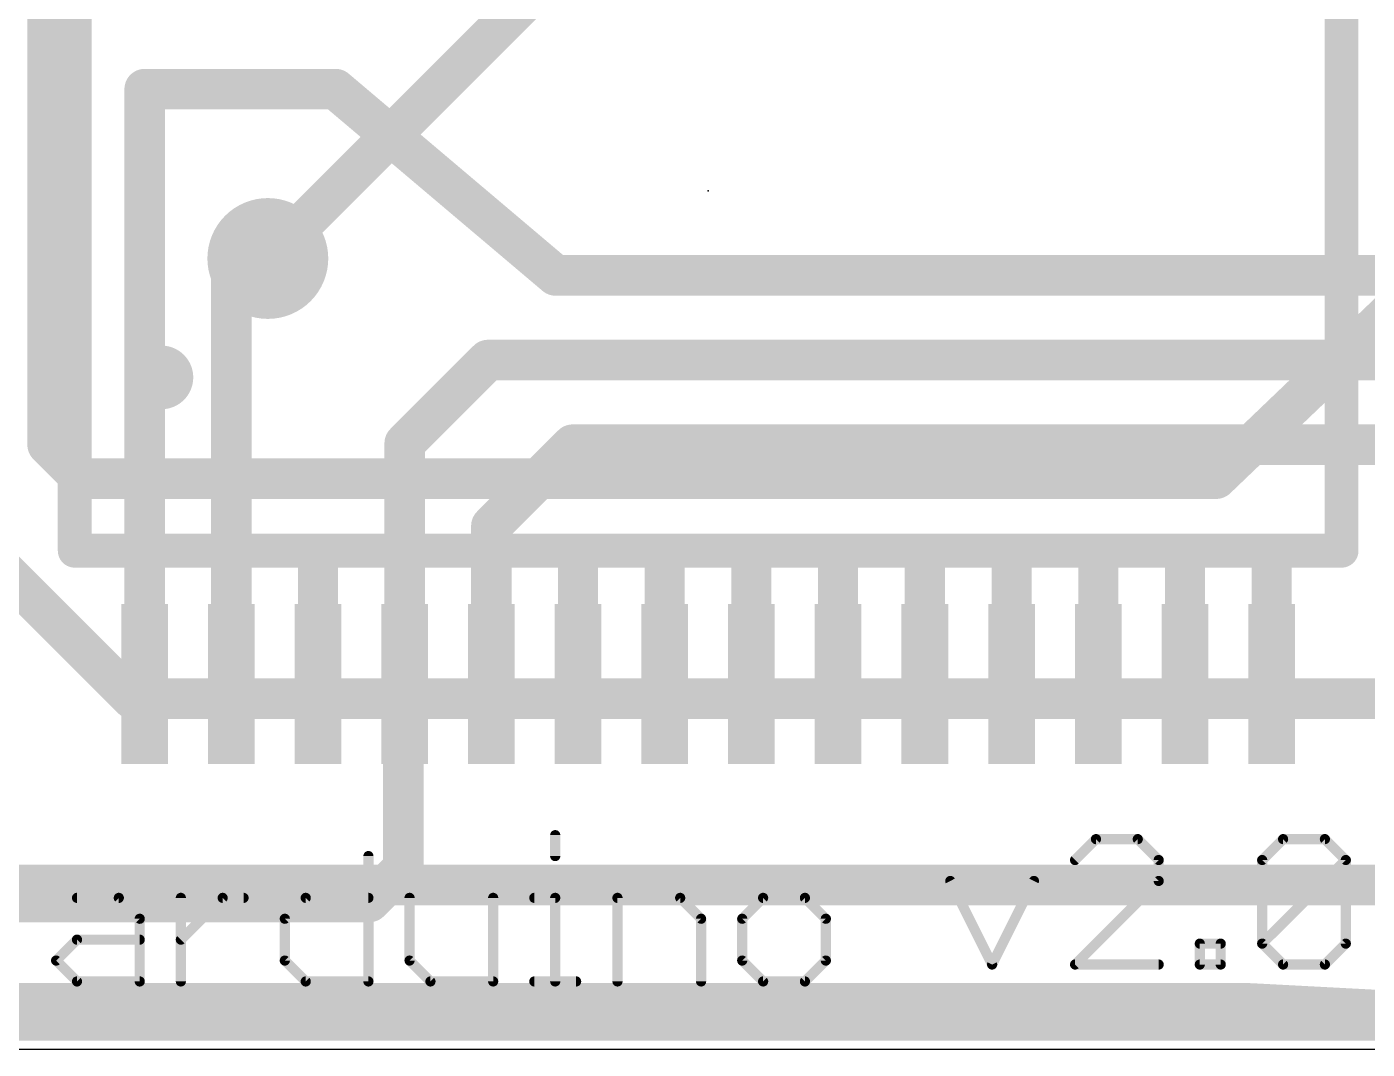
# Model space of a CAD drawing. Extents: x -0.4 to 69.7, y 0.1 to 20.6.
# Drawn here: x 11.4 to 21.45, y 0.17 to 7.83 of the extents above; entities that cross this region are included whole.
import ezdxf

# ---------------------------------------------------------------- set-up
doc = ezdxf.new("R2010")
doc.units = 0
for name, color, linetype in [('1', 12, 'CONTINUOUS'), ('16', 132, 'CONTINUOUS'), ('18', 110, 'CONTINUOUS'), ('20', 53, 'CONTINUOUS'), ('21', 253, 'CONTINUOUS'), ('23', 53, 'CONTINUOUS'), ('51', 253, 'CONTINUOUS')]:
    doc.layers.add(name, color=color, linetype=linetype)

# ---------------------------------------------------------------- blocks, each defined once
blk = doc.blocks.new('RECT')
blk.add_solid([(-0.5, -0.5), (0.5, -0.5), (-0.5, 0.5), (0.5, 0.5)])
blk = doc.blocks.new('ROUNDV')
at = {"const_width": 0.5}
blk.add_lwpolyline([(0, -0.25, 1), (0, 0.25, 1), (0, -0.25)], format="xyb", dxfattribs=at)

msp = doc.modelspace()

# ---------------------------------------------------------------- linework, layer by layer
at = {"layer": '1', "const_width": 0.3048}
for points in [[(12.285, 2.904), (12.285, 7.366)], [(12.285, 7.366), (13.716, 7.366)], [(13.716, 7.366), (15.367, 5.969)], [(12.935, 2.904), (12.935, 6.096)], [(12.935, 6.096), (13.208, 6.096)], [(15.367, 5.969), (24.003, 5.969)], [(14.235, 4.71), (14.859, 5.334)], [(14.859, 5.334), (24.257, 5.334)], [(14.235, 2.904), (14.235, 4.71)], [(14.885, 4.09), (15.494, 4.699)], [(15.494, 4.699), (24.511, 4.699)], [(14.885, 2.904), (14.885, 4.09)], [(14.224, 2.893), (14.235, 2.904)], [(14.224, 1.524), (14.224, 2.893)], [(13.97, 1.27), (14.224, 1.524)], [(10.779, 1.27), (13.97, 1.27)], [(0.127, 0.508), (20.574, 0.508)], [(20.574, 0.508), (22.987, 0.381)]]:
    msp.add_lwpolyline(points, dxfattribs=at)
at = {"layer": '1', "const_width": 0.1524}
for points in [[(12.3612, 7.366, 1), (12.2088, 7.366)], [(12.285, 7.4422, 1), (12.285, 7.2898)], [(13.7652, 7.4242, 1), (13.6668, 7.3078)], [(13.716, 7.2898, 1), (13.716, 7.4422)], [(13.0112, 6.096, 1), (12.8588, 6.096)], [(12.935, 6.1722, 1), (12.935, 6.0198)], [(13.208, 6.0198, 1), (13.208, 6.1722)], [(15.367, 6.0452, 1), (15.367, 5.8928)], [(15.3178, 5.9108, 1), (15.4162, 6.0272)], [(14.859, 5.4102, 1), (14.859, 5.2578)], [(14.9129, 5.2801, 1), (14.8051, 5.3879)], [(14.3112, 4.71, 1), (14.1588, 4.71)], [(14.1811, 4.7639, 1), (14.2889, 4.6561)], [(15.494, 4.7752, 1), (15.494, 4.6228)], [(15.5479, 4.6451, 1), (15.4401, 4.7529)], [(14.9612, 4.09, 1), (14.8088, 4.09)], [(14.8311, 4.1439, 1), (14.9389, 4.0361)], [(14.3002, 2.893, 1), (14.1478, 2.893)], [(14.1701, 2.9469, 1), (14.2779, 2.8391)], [(14.2889, 2.8501, 1), (14.1811, 2.9579)], [(12.2088, 2.904, 1), (12.3612, 2.904)], [(12.8588, 2.904, 1), (13.0112, 2.904)], [(14.1588, 2.904, 1), (14.3112, 2.904)], [(14.8088, 2.904, 1), (14.9612, 2.904)], [(14.2779, 1.4701, 1), (14.1701, 1.5779)], [(14.1478, 1.524, 1), (14.3002, 1.524)], [(13.97, 1.1938, 1), (13.97, 1.3462)], [(13.9161, 1.3239, 1), (14.0239, 1.2161)], [(20.578, 0.5841, 1), (20.57, 0.4319)], [(20.574, 0.4318, 1), (20.574, 0.5842)]]:
    msp.add_lwpolyline(points, format="xyb", dxfattribs=at)
at = {"layer": '16', "const_width": 0.3048}
for points in [[(11.557, 4.699), (11.557, 11.557)], [(13.208, 6.096), (16.002, 8.89)], [(23.368, 7.366), (20.32, 4.445)], [(12.192, 2.794), (9.017, 5.969)], [(11.811, 4.445), (11.557, 4.699)], [(20.32, 4.445), (11.811, 4.445)], [(12.192, 2.794), (34.798, 2.794)], [(9.017, 1.397), (24.13, 1.397)], [(69.469, 0.381), (-0.254, 0.381)]]:
    msp.add_lwpolyline(points, dxfattribs=at)
at = {"layer": '16', "const_width": 0.1524}
for points in [[(13.1541, 6.1499, 1), (13.2619, 6.0421)], [(11.6109, 4.7529, 1), (11.5031, 4.6451)], [(11.4808, 4.699, 1), (11.6332, 4.699)], [(11.811, 4.5212, 1), (11.811, 4.3688)], [(11.7571, 4.3911, 1), (11.8649, 4.4989)], [(20.2673, 4.5, 1), (20.3727, 4.39)], [(20.32, 4.3688, 1), (20.32, 4.5212)], [(12.192, 2.8702, 1), (12.192, 2.7178)], [(12.1381, 2.7401, 1), (12.2459, 2.8479)]]:
    msp.add_lwpolyline(points, format="xyb", dxfattribs=at)
at = {"layer": '20'}
msp.add_line((0.132, 0.165), (69.581, 0.165), dxfattribs=at)
at = {"layer": '21'}
for points, const_width in [([(11.76, 9.304), (11.76, 3.904)], 0.254), ([(21.26, 3.904), (21.26, 9.304)], 0.254), ([(11.76, 3.904), (21.26, 3.904)], 0.254), ([(15.3631, 1.7705), (15.3631, 1.6137)], 0.0762), ([(19.4184, 1.7407), (19.2616, 1.5839)], 0.0762), ([(19.7319, 1.7407), (19.4184, 1.7407)], 0.0762), ([(19.8887, 1.5839), (19.7319, 1.7407)], 0.0762), ([(20.6649, 1.5839), (20.8217, 1.7407)], 0.0762), ([(20.8217, 1.7407), (21.1352, 1.7407)], 0.0762), ([(21.1352, 1.7407), (21.292, 1.5839)], 0.0762), ([(13.9624, 1.6137), (13.9624, 0.6731)], 0.0762), ([(19.8887, 1.4272), (19.8887, 1.5839)], 0.0762), ([(20.6649, 0.9569), (20.6649, 1.5839)], 0.0762), ([(20.6649, 0.9569), (21.292, 1.5839)], 0.0762), ([(21.292, 1.5839), (21.292, 0.9569)], 0.0762), ([(18.3261, 1.4272), (18.6396, 0.8001)], 0.0762), ([(18.6396, 0.8001), (18.9532, 1.4272)], 0.0762), ([(19.2616, 0.8001), (19.8887, 1.4272)], 0.0762), ([(11.777, 1.3002), (12.0905, 1.3002)], 0.0762), ([(12.0905, 1.3002), (12.2473, 1.1434)], 0.0762), ([(12.5557, 0.6731), (12.5557, 1.3002)], 0.0762), ([(12.5557, 0.9866), (12.8693, 1.3002)], 0.0762), ([(12.8693, 1.3002), (13.026, 1.3002)], 0.0762), ([(13.3353, 1.1434), (13.4921, 1.3002)], 0.0762), ([(13.4921, 1.3002), (13.9624, 1.3002)], 0.0762), ([(14.2708, 1.3002), (14.2708, 0.8299)], 0.0762), ([(14.8979, 0.6731), (14.8979, 1.3002)], 0.0762), ([(15.2064, 1.3002), (15.3631, 1.3002)], 0.0762), ([(15.3631, 1.3002), (15.3631, 0.6731)], 0.0762), ([(15.83, 0.6731), (15.83, 1.3002)], 0.0762), ([(15.83, 1.3002), (16.3003, 1.3002)], 0.0762), ([(16.3003, 1.3002), (16.4571, 1.1434)], 0.0762), ([(16.9223, 1.3002), (16.7656, 1.1434)], 0.0762), ([(17.2359, 1.3002), (16.9223, 1.3002)], 0.0762), ([(17.3926, 1.1434), (17.2359, 1.3002)], 0.0762), ([(12.2473, 1.1434), (12.2473, 0.6731)], 0.0762), ([(13.3353, 0.8299), (13.3353, 1.1434)], 0.0762), ([(16.4571, 1.1434), (16.4571, 0.6731)], 0.0762), ([(16.7656, 1.1434), (16.7656, 0.8299)], 0.0762), ([(17.3926, 0.8299), (17.3926, 1.1434)], 0.0762), ([(11.6202, 0.8299), (11.777, 0.9866)], 0.0762), ([(11.777, 0.9866), (12.2473, 0.9866)], 0.0762), ([(20.1971, 0.8001), (20.1971, 0.9569)], 0.0762), ([(20.1971, 0.9569), (20.3539, 0.9569)], 0.0762), ([(20.3539, 0.9569), (20.3539, 0.8001)], 0.0762), ([(20.8217, 0.8001), (20.6649, 0.9569)], 0.0762), ([(21.292, 0.9569), (21.1352, 0.8001)], 0.0762), ([(11.777, 0.6731), (11.6202, 0.8299)], 0.0762), ([(13.4921, 0.6731), (13.3353, 0.8299)], 0.0762), ([(14.2708, 0.8299), (14.4276, 0.6731)], 0.0762), ([(16.7656, 0.8299), (16.9223, 0.6731)], 0.0762), ([(17.2359, 0.6731), (17.3926, 0.8299)], 0.0762), ([(19.8887, 0.8001), (19.2616, 0.8001)], 0.0762), ([(20.3539, 0.8001), (20.1971, 0.8001)], 0.0762), ([(21.1352, 0.8001), (20.8217, 0.8001)], 0.0762), ([(12.2473, 0.6731), (11.777, 0.6731)], 0.0762), ([(13.9624, 0.6731), (13.4921, 0.6731)], 0.0762), ([(14.4276, 0.6731), (14.8979, 0.6731)], 0.0762), ([(15.2064, 0.6731), (15.5199, 0.6731)], 0.0762), ([(16.9223, 0.6731), (17.2359, 0.6731)], 0.0762)]:
    msp.add_lwpolyline(points, dxfattribs=dict(at, const_width=const_width))
for points, const_width in [([(12.41, 5.0922, 1), (12.41, 5.3158, 1), (12.41, 5.0922)], 0.254), ([(11.76, 3.9675, 1), (11.76, 3.8405)], 0.127), ([(21.26, 3.8405, 1), (21.26, 3.9675)], 0.127), ([(11.6965, 3.904, 1), (11.8235, 3.904)], 0.127), ([(21.1965, 3.904, 1), (21.3235, 3.904)], 0.127), ([(15.3822, 1.7705, 1), (15.3441, 1.7705)], 0.0381), ([(19.4184, 1.7598, 1), (19.4184, 1.7217)], 0.0381), ([(19.4319, 1.7272, 1), (19.4049, 1.7542)], 0.0381), ([(19.7454, 1.7542, 1), (19.7184, 1.7272)], 0.0381), ([(19.7319, 1.7217, 1), (19.7319, 1.7598)], 0.0381), ([(20.8217, 1.7598, 1), (20.8217, 1.7217)], 0.0381), ([(20.8351, 1.7272, 1), (20.8082, 1.7542)], 0.0381), ([(21.1487, 1.7542, 1), (21.1217, 1.7272)], 0.0381), ([(21.1352, 1.7217, 1), (21.1352, 1.7598)], 0.0381), ([(13.9814, 1.6137, 1), (13.9433, 1.6137)], 0.0381), ([(15.3441, 1.6137, 1), (15.3822, 1.6137)], 0.0381), ([(19.2481, 1.5974, 1), (19.2751, 1.5705)], 0.0381), ([(19.9077, 1.5839, 1), (19.8696, 1.5839)], 0.0381), ([(19.8752, 1.5705, 1), (19.9022, 1.5974)], 0.0381), ([(20.6839, 1.5839, 1), (20.6458, 1.5839)], 0.0381), ([(20.6514, 1.5974, 1), (20.6784, 1.5705)], 0.0381), ([(21.311, 1.5839, 1), (21.2729, 1.5839)], 0.0381), ([(21.3054, 1.5705, 1), (21.2785, 1.5974)], 0.0381), ([(21.2785, 1.5705, 1), (21.3054, 1.5974)], 0.0381), ([(18.3431, 1.4357, 1), (18.3091, 1.4186)], 0.0381), ([(18.9702, 1.4186, 1), (18.9361, 1.4357)], 0.0381), ([(19.8696, 1.4272, 1), (19.9077, 1.4272)], 0.0381), ([(19.9022, 1.4137, 1), (19.8752, 1.4406)], 0.0381), ([(11.777, 1.3192, 1), (11.777, 1.2811)], 0.0381), ([(12.104, 1.3136, 1), (12.077, 1.2867)], 0.0381), ([(12.0905, 1.2811, 1), (12.0905, 1.3192)], 0.0381), ([(12.5748, 1.3002, 1), (12.5367, 1.3002)], 0.0381), ([(12.8693, 1.3192, 1), (12.8693, 1.2811)], 0.0381), ([(12.8827, 1.2867, 1), (12.8558, 1.3136)], 0.0381), ([(13.026, 1.2811, 1), (13.026, 1.3192)], 0.0381), ([(13.4921, 1.3192, 1), (13.4921, 1.2811)], 0.0381), ([(13.5056, 1.2867, 1), (13.4786, 1.3136)], 0.0381), ([(13.9624, 1.2811, 1), (13.9624, 1.3192)], 0.0381), ([(14.2899, 1.3002, 1), (14.2518, 1.3002)], 0.0381), ([(14.917, 1.3002, 1), (14.8789, 1.3002)], 0.0381), ([(15.2064, 1.3192, 1), (15.2064, 1.2811)], 0.0381), ([(15.3822, 1.3002, 1), (15.3441, 1.3002)], 0.0381), ([(15.3631, 1.2811, 1), (15.3631, 1.3192)], 0.0381), ([(15.8491, 1.3002, 1), (15.811, 1.3002)], 0.0381), ([(15.83, 1.3192, 1), (15.83, 1.2811)], 0.0381), ([(16.3138, 1.3136, 1), (16.2869, 1.2867)], 0.0381), ([(16.3003, 1.2811, 1), (16.3003, 1.3192)], 0.0381), ([(16.9223, 1.3192, 1), (16.9223, 1.2811)], 0.0381), ([(16.9358, 1.2867, 1), (16.9089, 1.3136)], 0.0381), ([(17.2493, 1.3136, 1), (17.2224, 1.2867)], 0.0381), ([(17.2359, 1.2811, 1), (17.2359, 1.3192)], 0.0381), ([(12.2663, 1.1434, 1), (12.2282, 1.1434)], 0.0381), ([(12.2338, 1.1299, 1), (12.2608, 1.1569)], 0.0381), ([(13.3219, 1.1569, 1), (13.3488, 1.1299)], 0.0381), ([(13.3544, 1.1434, 1), (13.3163, 1.1434)], 0.0381), ([(16.4762, 1.1434, 1), (16.4381, 1.1434)], 0.0381), ([(16.4436, 1.1299, 1), (16.4706, 1.1569)], 0.0381), ([(16.7521, 1.1569, 1), (16.779, 1.1299)], 0.0381), ([(16.7846, 1.1434, 1), (16.7465, 1.1434)], 0.0381), ([(17.4117, 1.1434, 1), (17.3736, 1.1434)], 0.0381), ([(17.3792, 1.1299, 1), (17.4061, 1.1569)], 0.0381), ([(11.777, 1.0057, 1), (11.777, 0.9676)], 0.0381), ([(11.7904, 0.9732, 1), (11.7635, 1.0001)], 0.0381), ([(12.2473, 0.9676, 1), (12.2473, 1.0057)], 0.0381), ([(12.5423, 1.0001, 1), (12.5692, 0.9732)], 0.0381), ([(20.1971, 0.9759, 1), (20.1971, 0.9378)], 0.0381), ([(20.2162, 0.9569, 1), (20.1781, 0.9569)], 0.0381), ([(20.373, 0.9569, 1), (20.3349, 0.9569)], 0.0381), ([(20.3539, 0.9378, 1), (20.3539, 0.9759)], 0.0381), ([(20.6784, 0.9703, 1), (20.6514, 0.9434)], 0.0381), ([(20.6514, 0.9703, 1), (20.6784, 0.9434)], 0.0381), ([(20.6458, 0.9569, 1), (20.6839, 0.9569)], 0.0381), ([(21.2729, 0.9569, 1), (21.311, 0.9569)], 0.0381), ([(21.3054, 0.9434, 1), (21.2785, 0.9703)], 0.0381), ([(11.6337, 0.8433, 1), (11.6067, 0.8164)], 0.0381), ([(11.6067, 0.8433, 1), (11.6337, 0.8164)], 0.0381), ([(13.3488, 0.8433, 1), (13.3219, 0.8164)], 0.0381), ([(13.3163, 0.8299, 1), (13.3544, 0.8299)], 0.0381), ([(14.2518, 0.8299, 1), (14.2899, 0.8299)], 0.0381), ([(14.2843, 0.8433, 1), (14.2574, 0.8164)], 0.0381), ([(16.779, 0.8433, 1), (16.7521, 0.8164)], 0.0381), ([(16.7465, 0.8299, 1), (16.7846, 0.8299)], 0.0381), ([(17.3736, 0.8299, 1), (17.4117, 0.8299)], 0.0381), ([(17.4061, 0.8164, 1), (17.3792, 0.8433)], 0.0381), ([(18.6226, 0.8086, 1), (18.6567, 0.7916)], 0.0381), ([(18.6226, 0.7916, 1), (18.6567, 0.8086)], 0.0381), ([(19.2616, 0.8192, 1), (19.2616, 0.7811)], 0.0381), ([(19.2481, 0.8136, 1), (19.2751, 0.7866)], 0.0381), ([(19.8887, 0.7811, 1), (19.8887, 0.8192)], 0.0381), ([(20.1971, 0.8192, 1), (20.1971, 0.7811)], 0.0381), ([(20.1781, 0.8001, 1), (20.2162, 0.8001)], 0.0381), ([(20.3349, 0.8001, 1), (20.373, 0.8001)], 0.0381), ([(20.3539, 0.7811, 1), (20.3539, 0.8192)], 0.0381), ([(20.8217, 0.8192, 1), (20.8217, 0.7811)], 0.0381), ([(20.8082, 0.7866, 1), (20.8351, 0.8136)], 0.0381), ([(21.1217, 0.8136, 1), (21.1487, 0.7866)], 0.0381), ([(21.1352, 0.7811, 1), (21.1352, 0.8192)], 0.0381), ([(11.777, 0.6922, 1), (11.777, 0.6541)], 0.0381), ([(11.7635, 0.6596, 1), (11.7904, 0.6866)], 0.0381), ([(12.2473, 0.6541, 1), (12.2473, 0.6922)], 0.0381), ([(13.4921, 0.6922, 1), (13.4921, 0.6541)], 0.0381), ([(13.4786, 0.6596, 1), (13.5056, 0.6866)], 0.0381), ([(13.9624, 0.6541, 1), (13.9624, 0.6922)], 0.0381), ([(14.4276, 0.6922, 1), (14.4276, 0.6541)], 0.0381), ([(14.4141, 0.6596, 1), (14.4411, 0.6866)], 0.0381), ([(14.8979, 0.6541, 1), (14.8979, 0.6922)], 0.0381), ([(15.2064, 0.6922, 1), (15.2064, 0.6541)], 0.0381), ([(15.5199, 0.6541, 1), (15.5199, 0.6922)], 0.0381), ([(16.9223, 0.6922, 1), (16.9223, 0.6541)], 0.0381), ([(16.9089, 0.6596, 1), (16.9358, 0.6866)], 0.0381), ([(17.2224, 0.6866, 1), (17.2493, 0.6596)], 0.0381), ([(17.2359, 0.6541, 1), (17.2359, 0.6922)], 0.0381), ([(12.2282, 0.6731, 1), (12.2663, 0.6731)], 0.0381), ([(12.5367, 0.6731, 1), (12.5748, 0.6731)], 0.0381), ([(13.9433, 0.6731, 1), (13.9814, 0.6731)], 0.0381), ([(14.8789, 0.6731, 1), (14.917, 0.6731)], 0.0381), ([(15.3441, 0.6731, 1), (15.3822, 0.6731)], 0.0381), ([(15.811, 0.6731, 1), (15.8491, 0.6731)], 0.0381), ([(16.4381, 0.6731, 1), (16.4762, 0.6731)], 0.0381)]:
    msp.add_lwpolyline(points, format="xyb", dxfattribs=dict(at, const_width=const_width))
at = {"layer": '23'}
msp.add_point((16.51, 6.604), dxfattribs=at)

# ---------------------------------------------------------------- block references
at = {"layer": '1', "xscale": 0.35, "yscale": 1.2}
for p in [(12.285, 2.904), (12.935, 2.904), (13.585, 2.904), (14.235, 2.904), (14.885, 2.904), (15.535, 2.904), (16.185, 2.904), (16.835, 2.904), (17.485, 2.904), (18.135, 2.904), (18.785, 2.904), (19.435, 2.904), (20.085, 2.904), (20.735, 2.904)]:
    msp.add_blockref('RECT', p, dxfattribs=at)
at = {"layer": '18', "xscale": 0.9064, "yscale": 0.9064}
msp.add_blockref('ROUNDV', (13.208, 6.096), dxfattribs=at)
msp.add_blockref('ROUNDV', (13.208, 6.096), dxfattribs=at)
at = {"layer": '51', "xscale": 0.3, "yscale": 1.05}
for p in [(12.285, 3.279), (12.935, 3.279), (13.585, 3.279), (14.235, 3.279), (14.885, 3.279), (15.535, 3.279), (16.185, 3.279), (16.835, 3.279), (17.485, 3.279), (18.135, 3.279), (18.785, 3.279), (19.435, 3.279), (20.085, 3.279), (20.735, 3.279)]:
    msp.add_blockref('RECT', p, dxfattribs=at)

doc.saveas('drawing.dxf')
